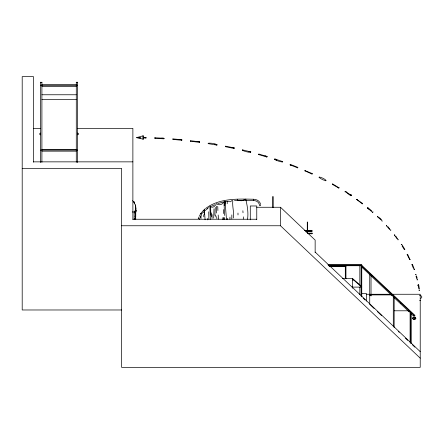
<?xml version="1.0" encoding="UTF-8"?>
<svg xmlns="http://www.w3.org/2000/svg" width="444" height="444" viewBox="0 0 444 444"><rect width="100%" height="100%" fill="white"/><g stroke="black" fill="none" stroke-linecap="round" stroke-linejoin="round"><path stroke-width="0.67" d="M136.918 137.535L136.918 137.634M224.72 205.589L224.847 201.199L224.12 203.252L224.453 215.479M216.622 206.188L216.433 213.042M233.422 217.998C234.271 212.171 232.09 206.477 232.811 200.682M211.322 216.883L211.4 212.876M212.027 218.515L212.154 214.646M213.692 218.148L213.997 208.808M204.451 214.43L204.357 209.13L204.739 209.352M154.967 137.851L154.928 138.289L154.95 137.829M205.073 219.769L204.357 209.13L203.763 210.922M207.559 219.885L207.592 218.509M136.913 137.818L140.859 137.918M227.195 203.779L227.273 201.509L225.513 201.548L224.087 205.35M229.903 219.142L229.97 217.133M225.513 201.548L225.447 206.06L226.479 219.63M143.101 137.818L143.146 139.244L143.151 137.723M231.818 218.914L231.851 214.907M223.449 213.547L223.682 209.585M145.937 137.956L145.954 137.562L145.926 137.973M210.328 219.297L209.884 206.771M172.916 138.905L181.835 139.716L181.768 140.221M215.279 207.381L214.913 215.329M208.869 219.292L208.73 211.805M172.921 139.255L172.899 138.944M243.301 218.986L243.506 216.866M181.779 139.943L181.818 140.21M203.752 212.776L203.89 211.622M247.536 219.275C248.59 212.548 247.236 205.716 245.798 199.14L241.664 200.744L234.471 200.449M172.894 139.416L181.785 140.271M199.434 219.347L201.681 214.402M190.687 141.181L190.676 140.754L190.631 141.192M135.17 216.261L135.62 213.797L135.631 214.48L134.571 210.878M190.737 140.742L199.528 141.808L197.341 141.519M208.242 143.606L208.308 143.151M199.489 142.33L199.5 141.847L199.434 142.319M199.434 216.117L200.732 213.436L201.299 213.891M208.169 143.606C207.781 142.341 217.61 143.834 216.839 145.06M216.922 145.044L216.994 144.611M361.632 265.212L414.857 315.296L414.857 316.045L413.564 316.045L410.756 313.386M361.632 265.962L414.857 316.045M242.413 149.844C241.025 150.638 251.498 153.374 250.799 151.937M242.391 150.333L242.496 149.861L250.766 151.881M199.045 216.911L198.213 218.592L198.79 218.304M225.497 146.664L225.591 146.198M224.264 201.126C223.293 203.835 220.496 205.455 217.715 204.473L216.605 203.557C215.384 205.561 213.336 208.314 210.656 206.871L209.846 206.088M135.065 216.561L135.725 214.94L135.753 211.966L135.326 212.931L135.969 211.061L135.664 205.805L133.644 201.432M202.964 212.448L201.687 213.853M234.016 147.935L233.91 148.418M250.705 151.904L250.588 152.386M232.268 200.299L230.53 201.776L227.273 201.509M233.988 148.429L234.099 147.969M200.56 213.758L203.297 210.517M258.858 154.606L258.98 154.146M266.905 156.965L267.038 156.51M282.65 161.61C283.039 162.981 273.698 159.84 274.869 158.969M414.069 315.629L414.352 315.629M414.346 315.723L414.097 315.74M414.069 318.226L414.352 318.226M414.346 318.32L414.086 318.326M274.803 159.479L274.958 159.002M290.293 164.397L290.104 164.885L297.619 167.843M282.578 162.127L282.745 161.649M297.691 167.826L297.857 167.36L290.337 164.397M258.891 154.107L258.752 154.595M205.117 210.573L207.448 208.73M290.204 164.913L290.382 164.452M297.769 167.316L297.569 167.81M205.5 208.575C219.036 198.185 237.412 198.884 253.524 199.239C256.549 199.223 259.818 201.015 260.539 204.118M208.691 207.642L207.104 208.58M304.978 170.896L305.172 170.413M211.555 206.232L214.635 204.789M319.053 177.4C319.186 175.996 327.617 180.247 325.807 180.836M217.926 203.546L223.154 202.081M143.107 135.797L136.913 137.54L143.14 139.238M419.802 295.16L420.157 295.338L419.88 295.604A1.726 1.41 -1.7 0 1 421.745 296.636A1.726 1.41 -1.7 0 1 420.673 298.318M351.248 195.305C349.633 196.581 353.629 194.683 349.772 194.317M312.021 174.054L312.226 173.565L304.911 170.546L304.878 170.862L312.038 174.076L312.321 173.604M332.406 184.399L332.673 183.927L339.061 187.868L338.778 188.073L332.362 184.382L332.667 183.916M40.609 82.501L41.908 82.501M76.285 82.501L77.583 82.501M41.908 84.582L76.285 84.582M40.609 85.198L41.908 85.198M76.285 85.198L77.583 85.198M41.908 85.331L76.285 85.331M41.908 86.386L76.285 86.386M41.908 94.766L76.285 94.766M41.908 99.65L76.285 99.65M33.478 128.36L40.376 128.36M77.656 128.36L132.878 128.36L132.878 219.447M41.908 149.345L76.285 149.345M40.609 150.094L77.583 150.094M41.908 151.154L76.285 151.154M33.478 161.855L132.878 161.855M22.2 168.365L121.601 168.365L121.601 367.366L420.224 367.366L420.224 294.261L392.529 294.261M259.307 204.44C258.68 201.915 255.988 200.494 253.524 200.522L237.307 200.522L237.307 199.239M256.765 207.265L280.491 207.265L315.146 240.099L315.146 252.547M132.229 211.966L134.177 211.966L134.177 219.575M132.878 219.247L256.765 219.247M121.601 225.757L280.491 225.757L420.224 358.158M304.556 230.331L312.082 230.331M304.556 230.608L312.082 230.608M305.927 231.563L312.082 231.563M305.927 231.84L312.082 231.84M307.975 233.494L312.082 233.722M308.658 233.772L312.082 233.772M327.872 264.824L361.76 264.824L361.76 296.87M328.566 264.985L361.76 264.985M328.566 265.734L361.76 265.734M329.159 265.923L345.954 265.923L345.954 278.893M329.159 266.139L345.954 266.139M329.814 266.511L345.304 266.511L345.304 278.46M329.814 266.672L345.304 266.672M342.424 278.604L352.658 278.604L361.76 286.546M353.568 279.959L352.658 279.959L353.568 279.398L353.568 279.959L361.76 287.107L352.081 287.107M361.632 293.528L366.389 293.528L366.389 301.115M366.217 294.261L391.142 294.261M371.029 294.899L391.314 294.899M369.73 295.649L371.029 295.649M391.991 295.649L393.295 295.649L394.133 296.442M121.601 309.979L22.2 309.979L22.2 76.634L33.478 76.634L33.478 162.232M394.377 310.789L408.114 310.789M408.796 311.538L410.101 311.538L410.939 312.332L410.939 343.412M136.918 137.307L140.304 137.346M143.69 137.407L145.943 137.462M143.678 137.967L145.932 138.023M344.938 191.852C344.611 190.204 347.846 194.244 350.91 195.754M154.962 137.779L163.953 138.262L161.71 138.128M154.934 138.339L163.919 138.822M319.286 176.912C317.238 177.101 325.757 181.718 326.035 180.325M179.62 139.499L181.835 139.716M339.038 187.579L338.766 188.067M190.648 141.242L199.456 142.369M208.197 143.656L216.866 145.099M214.813 144.172L216.955 144.544M225.452 146.703L233.944 148.457M231.94 147.452L225.563 146.148L225.419 146.659M248.707 151.354L250.749 151.881M258.791 154.64L266.838 156.993M258.946 154.096L266.983 156.454L266.794 156.948M372.605 212.376L372.971 211.943L372.605 212.376L367.527 208.075L367.898 207.659L371.728 210.867M265.007 155.855L266.999 156.454M274.925 158.963L282.706 161.605M274.753 159.496L276.712 160.145M386.424 225.813L386.802 225.397L386.38 225.774L389.499 229.254M290.126 164.913L292.035 165.64M362.537 203.408L356.687 199.417L362.215 203.868L362.559 203.424L362.21 203.863M377.8 216.328C376.39 216.5 380.791 217.871 381.313 219.708M382.079 221.262C383.438 221.439 379.109 218.448 377.428 216.75M356.676 199.761L357.015 199.317M345.249 191.386L351.21 195.271M345.221 191.364L346.747 192.341M367.887 207.648L367.532 208.081M390.925 230.048C390.165 230.591 391.547 231.252 387.862 226.557M367.499 208.053L368.825 209.146M392.568 296.192L361.721 267.083M393.922 297.474L409.374 312.082M400.466 302.908L401.398 303.79M315.146 252.081L420.224 351.648M363.181 298.163L365.079 299.961M370.296 304.9L374.087 308.497M377.406 311.638L381.674 315.684M398.268 331.407L399.217 332.306M405.378 338.145L407.747 340.393M412.487 344.883L414.857 347.13M394.355 235.126L394.794 234.776L394.333 235.104L397.075 238.706M398.385 239.549C397.613 239.943 398.951 241.075 395.709 235.953M401.753 244.433L401.259 244.705L401.742 244.422L403.319 246.875L404.834 249.356L404.34 249.628L404.811 249.312M413.431 268.398L411.915 264.591L412.443 264.402L414.424 269.475L413.902 269.68L414.419 269.458M407.614 254.273L407.126 254.551L409.668 259.562L410.023 259.618L407.625 254.284L407.137 254.562M410.167 259.307L409.657 259.546M402.053 245.926L404.329 249.6M412.437 264.385L411.921 264.602M418.17 285.087C419.919 285.342 416.744 283.644 418.415 286.386L418.154 285.02L418.831 288.894M134.81 211.522L135.803 216.25L134.965 219.253L135.598 216.555L135.747 218.875M416.505 275.846L417.216 278.421M415.984 276.068L416.7 278.638M418.714 284.948L419.391 288.861M218.542 219.086L218.165 214.985M216.683 216.789L216.883 218.681M215.673 215.051L215.867 216.944M204.101 209.89L204.296 212.16M135.764 208.225L135.42 204.934L135.709 207.47M242.879 210.761L243.023 212.77M227.35 218.365L227.45 219.713M200.938 216.017L201.077 218.426M217.91 210.5L217.738 206.36M224.647 217.554L224.72 219.552M210.656 206.871L210.783 215.207M134.898 219.169L134.871 218.282L134.882 218.659M223.693 217.416L223.754 219.408M132.601 200.649L132.612 200.966M222.849 217.654L222.905 219.63M237.973 213.059L238.006 214.929M143.146 137.479L143.112 135.825L143.096 137.446M203.746 214.724L203.757 216.872M413.564 315.296L413.564 316.045M410.972 312.332L410.972 343.412M410.101 311.538L410.101 342.618M394.172 296.442L394.133 327.522M393.295 295.649L393.295 326.729M371.029 275.807L371.029 295.954M369.73 273.887L369.73 304.628M361.139 265.734L361.139 296.126M359.84 265.734L359.84 285.076M359.84 287.146L359.84 294.744M352.658 278.604L352.658 288.195M307.57 222.211L307.57 233.433M307.276 221.928L307.276 232.739M280.491 207.265L280.491 225.757M273.099 196.548L273.099 207.47M272.805 196.548L272.805 207.47M256.765 219.597L256.765 205.977L250.283 205.977L250.283 219.797M253.524 199.239L253.524 200.522M77.583 82.123L77.583 162.56M76.285 82.123L76.285 162.304M41.908 82.123L41.908 162.304M40.609 82.123L40.609 162.56M40.665 134.848A1.621 0.938 0 0 1 39.638 133.983A1.621 0.938 0 0 1 40.665 133.111M77.534 133.056A1.621 0.938 0 0 1 78.555 133.927A1.621 0.938 0 0 1 77.534 134.798M260.367 204.862A0.649 0.372 0 0 1 260.528 205.4A0.649 0.372 0 0 1 259.585 205.461A0.649 0.372 0 0 1 259.551 204.912M163.908 138.689L163.969 138.35L163.908 138.65M415.584 274.686L416.139 274.647L415.59 274.653M417.01 279.825L417.565 279.781L417.01 279.825M419.019 290.171L419.58 290.165L419.019 290.171M419.896 300.571L420.462 300.582L419.896 300.571M311.932 233.217L312.226 233.244L311.932 233.205M135.997 210.856L135.686 212.354L135.953 210.251L135.997 210.856M234.066 147.907L231.957 147.458L234.049 147.907M134.232 202.225L133.733 201.587L134.415 203.113L134.232 202.225M135.686 214.413L135.387 213.053L135.764 215.323L135.537 213.57L135.686 214.413M135.797 209.418L135.736 207.748L135.753 209.418M413.275 319.086A1.621 0.938 0 0 0 415.823 318.404A1.621 0.938 0 0 0 413.531 317.471A1.621 0.938 0 0 0 413.275 319.086A1.621 0.938 0 0 0 415.823 318.354A1.621 0.938 0 0 0 413.531 317.416A1.621 0.938 0 0 0 413.275 319.031"/></g></svg>
